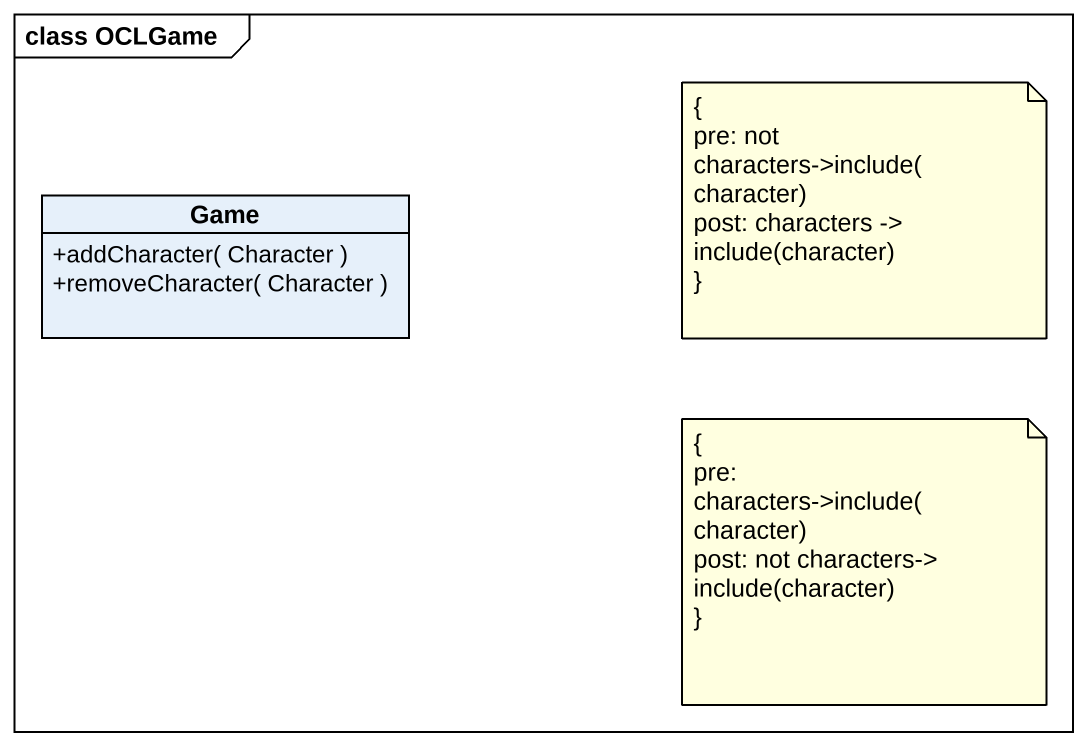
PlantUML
@startuml
mainframe class OCLGame
hide circle
hide empty members
skinparam classAttributeIconSize 0
class Game {
  +addCharacter( Character )
  +removeCharacter( Character )
}
note as N1
  {
  pre: not characters->include(character)
  post: characters -> include(character)
  ~}
end note
note as N2
  {
  pre: characters->include(character)
  post: not characters-> include(character)
  ~}
end note
@enduml
